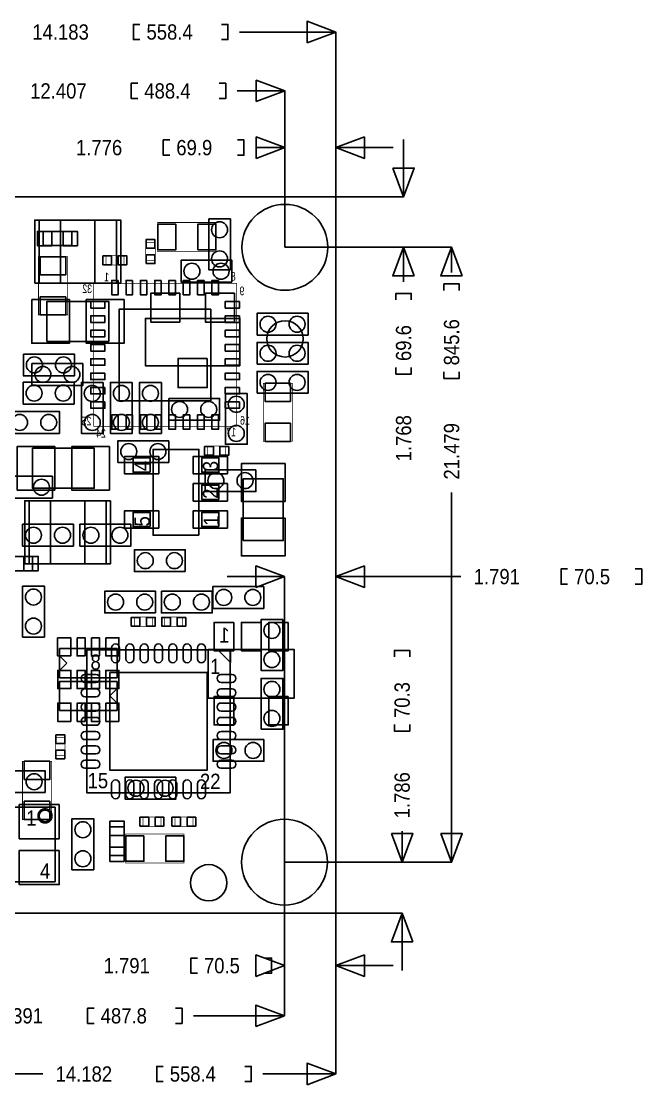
# Model space of a CAD drawing. Extents: x -5.8 to 60.7, y -6.1 to 33.5.
# Drawn here: x 39.05 to 60.72, y -5.99 to 31.16 of the extents above; entities that cross this region are included whole.
import ezdxf

# ---------------------------------------------------------------- set-up
doc = ezdxf.new("R2010")
doc.units = 0
for name, color, linetype in [('BG_DIMENSION', 1, 'CONTINUOUS'), ('BG_OUTLINE', 2, 'CONTINUOUS'), ('PG_ASSEMBLY_BOTTOM', 3, 'CONTINUOUS'), ('PG_ASSEMBLY_TOP', 4, 'CONTINUOUS'), ('PIN_BOTTOM', 6, 'CONTINUOUS'), ('PIN_TOP', 5, 'CONTINUOUS')]:
    doc.layers.add(name, color=color, linetype=linetype)

msp = doc.modelspace()

# ---------------------------------------------------------------- linework, layer by layer
at = {"layer": 'BG_DIMENSION'}
for points in [[(43.1927, 30.5181), (42.9641, 30.5181), (42.9641, 31.0515), (43.1927, 31.0515)], [(46.0375, 30.5181), (46.2661, 30.5181), (46.2661, 31.0515), (46.0375, 31.0515)], [(46.66615, 30.7848), (50.031904, 30.7848)], [(50.031904, 25.031954), (50.031904, 30.7848)], [(43.1165, 28.4607), (42.8879, 28.4607), (42.8879, 28.9941), (43.1165, 28.9941)], [(45.9613, 28.4607), (46.1899, 28.4607), (46.1899, 28.9941), (45.9613, 28.9941)], [(46.58995, 28.7274), (48.255428, 28.7274)], [(48.255428, 23.264368), (48.255428, 28.7274)], [(44.2341, 26.4795), (44.0055, 26.4795), (44.0055, 27.0129), (44.2341, 27.0129)], [(46.5963, 26.4795), (46.8249, 26.4795), (46.8249, 27.0129), (46.5963, 27.0129)], [(52.4002, 27.03195), (52.4002, 25.031954)], [(47.22495, 26.7462), (48.255428, 26.7462)], [(48.255428, 23.264368), (48.255428, 26.7462)], [(52.0319, 26.7462), (50.031904, 26.7462)], [(50.031904, 25.031954), (50.031904, 26.7462)], [(50.031904, 25.031954), (52.4002, 25.031954)], [(48.255428, 23.264368), (52.4002, 23.264368)], [(48.255428, 23.264368), (54.0766, 23.264368)], [(52.4002, 22.05355), (52.4002, 23.264368)], [(54.0766, 22.38375), (54.0766, 23.264368)], [(54.3433, 21.7551), (54.3433, 21.9837), (53.8099, 21.9837), (53.8099, 21.7551)], [(52.6669, 21.4249), (52.6669, 21.6535), (52.1335, 21.6535), (52.1335, 21.4249)], [(52.6669, 19.0627), (52.6669, 18.8341), (52.1335, 18.8341), (52.1335, 19.0627)], [(54.3433, 18.9103), (54.3433, 18.6817), (53.8099, 18.6817), (53.8099, 18.9103)], [(54.0766, 14.70025), (54.0766, 1.78562)], [(58.1279, 11.4935), (57.8993, 11.4935), (57.8993, 12.0269), (58.1279, 12.0269)], [(60.4901, 11.4935), (60.7187, 11.4935), (60.7187, 12.0269), (60.4901, 12.0269)], [(46.2407, 11.7602), (48.240696, 11.7602)], [(48.240696, 1.78562), (48.240696, 11.7602)], [(54.40045, 11.7602), (50.031904, 11.7602)], [(50.031904, 0), (50.031904, 11.7602)], [(52.6161, 8.9535), (52.6161, 9.1821), (52.0827, 9.1821), (52.0827, 8.9535)], [(52.6161, 6.5913), (52.6161, 6.3627), (52.0827, 6.3627), (52.0827, 6.5913)], [(52.3494, 2.86385), (52.3494, 1.78562)], [(48.240696, 1.78562), (48.240696, -1.8288)], [(48.240696, 1.78562), (48.240696, -3.5814)], [(48.240696, 1.78562), (52.3494, 1.78562)], [(48.240696, 1.78562), (54.0766, 1.78562)], [(50.031904, 0), (50.031904, -1.8288)], [(50.031904, 0), (50.031904, -5.6134)], [(50.031904, 0), (52.3494, 0)], [(52.3494, -1.999996), (52.3494, 0)], [(45.1993, -2.0955), (44.9707, -2.0955), (44.9707, -1.5621), (45.1993, -1.5621)], [(47.5615, -2.0955), (47.7901, -2.0955), (47.7901, -1.5621), (47.5615, -1.5621)], [(48.19015, -1.8288), (48.240696, -1.8288)], [(52.0319, -1.8288), (50.031904, -1.8288)], [(41.5925, -3.8481), (41.3639, -3.8481), (41.3639, -3.3147), (41.5925, -3.3147)], [(44.4373, -3.8481), (44.6659, -3.8481), (44.6659, -3.3147), (44.4373, -3.3147)], [(45.06595, -3.5814), (48.240696, -3.5814)], [(44.0055, -5.8801), (43.7769, -5.8801), (43.7769, -5.3467), (44.0055, -5.3467)], [(46.8503, -5.8801), (47.0789, -5.8801), (47.0789, -5.3467), (46.8503, -5.3467)], [(39.79545, -5.6134), (35.84956, -5.6134)], [(47.47895, -5.6134), (50.031904, -5.6134)]]:
    msp.add_lwpolyline(points, dxfattribs=at)
for points in [[(49.031906, 30.409896), (50.031904, 30.7848), (49.031906, 31.159704)], [(47.25543, 28.352496), (48.255428, 28.7274), (47.25543, 29.102304)], [(47.25543, 26.371296), (48.255428, 26.7462), (47.25543, 27.121104)], [(51.031902, 27.121104), (50.031904, 26.7462), (51.031902, 26.371296)], [(52.025296, 26.031952), (52.4002, 25.031954), (52.775104, 26.031952)], [(52.775104, 22.26437), (52.4002, 23.264368), (52.025296, 22.26437)], [(54.451504, 22.26437), (54.0766, 23.264368), (53.701696, 22.26437)], [(47.240698, 11.385296), (48.240696, 11.7602), (47.240698, 12.135104)], [(51.031902, 12.135104), (50.031904, 11.7602), (51.031902, 11.385296)], [(51.974496, 2.785618), (52.3494, 1.78562), (52.724304, 2.785618)], [(53.701696, 2.785618), (54.0766, 1.78562), (54.451504, 2.785618)], [(52.724304, -0.999998), (52.3494, 0), (51.974496, -0.999998)], [(47.240698, -2.203704), (48.240696, -1.8288), (47.240698, -1.453896)], [(51.031902, -1.453896), (50.031904, -1.8288), (51.031902, -2.203704)], [(47.240698, -3.956304), (48.240696, -3.5814), (47.240698, -3.206496)], [(49.031906, -5.988304), (50.031904, -5.6134), (49.031906, -5.238496)]]:
    msp.add_lwpolyline(points, close=True, dxfattribs=at)
at = {"layer": 'BG_OUTLINE'}
msp.add_lwpolyline([(0, 0), (0, 25.031954), (50.031904, 25.031954), (50.031904, 0)], close=True, dxfattribs=at)
at = {"layer": 'PG_ASSEMBLY_BOTTOM'}
for points in [[(45.593, 24.257), (45.593, 22.479), (46.355, 22.479), (46.355, 24.257)], [(40.809926, 23.821136), (39.809674, 23.821136), (39.809674, 23.321264), (40.809926, 23.321264)], [(47.28464, 20.196556), (49.06264, 20.196556), (49.06264, 20.958556), (47.28464, 20.958556)], [(47.28464, 19.180556), (49.06264, 19.180556), (49.06264, 19.942556), (47.28464, 19.942556)], [(41.1988, 19.2024), (39.4208, 19.2024), (39.4208, 18.4404), (41.1988, 18.4404)], [(47.28464, 18.164556), (49.06264, 18.164556), (49.06264, 18.926556), (47.28464, 18.926556)], [(44.198794, 16.508984), (42.420794, 16.508984), (42.420794, 15.746984), (44.198794, 15.746984)], [(40.134794, 15.264384), (38.356794, 15.264384), (38.356794, 14.502384), (40.134794, 14.502384)], [(47.244, 15.494), (45.466, 15.494), (45.466, 14.732), (47.244, 14.732)], [(40.8686, 13.589), (39.0906, 13.589), (39.0906, 12.827), (40.8686, 12.827)], [(41.0972, 12.827), (42.8752, 12.827), (42.8752, 13.589), (41.0972, 13.589)], [(39.44112, 12.46632), (38.440868, 12.46632), (38.440868, 11.966448), (39.44112, 11.966448)], [(47.51578, 11.413998), (45.73778, 11.413998), (45.73778, 10.651998), (47.51578, 10.651998)], [(40.386, 8.2296), (42.3926, 8.2296), (42.3926, 9.2456), (40.386, 9.2456)], [(45.581062, 7.517638), (48.578262, 7.517638), (48.578262, 9.219438), (45.581062, 9.219438)], [(42.3926, 8.1026), (40.386, 8.1026), (40.386, 7.0866), (42.3926, 7.0866)], [(47.5234, 6.0706), (45.7454, 6.0706), (45.7454, 5.3086), (47.5234, 5.3086)], [(44.45, 4.7498), (42.672, 4.7498), (42.672, 3.9878), (44.45, 3.9878)], [(42.142664, 3.014726), (42.142664, 2.014474), (42.642536, 2.014474), (42.642536, 3.014726)]]:
    msp.add_lwpolyline(points, close=True, dxfattribs=at)
at = {"layer": 'PG_ASSEMBLY_BOTTOM', "const_width": 0.0254}
for points in [[(43.7261, 22.79904), (43.7261, 23.42896), (43.3959, 23.42896), (43.3959, 22.79904)], [(40.6654, 20.9042), (40.6654, 22.9362), (39.6494, 22.9362), (39.6494, 20.9042)], [(42.634154, 22.973284), (42.004234, 22.973284), (42.004234, 22.643084), (42.634154, 22.643084)], [(45.55744, 15.9893), (46.18736, 15.9893), (46.18736, 16.3195), (45.55744, 16.3195)], [(39.0906, 5.3086), (39.0906, 3.2766), (40.1066, 3.2766), (40.1066, 5.3086)]]:
    msp.add_lwpolyline(points, close=True, dxfattribs=at)
for points in [[(46.571916, 22.006306), (41.571672, 22.006306)], [(41.571672, 22.006306), (41.571672, 17.006062)], [(46.571916, 17.006062), (46.571916, 22.006306)], [(41.571672, 17.006062), (46.571916, 17.006062)]]:
    msp.add_lwpolyline(points, dxfattribs=at)
at = {"layer": 'PG_ASSEMBLY_BOTTOM'}
for points in [[(40.63492, 8.7376), (40.38092, 8.9916)], [(40.63492, 8.7376), (40.38092, 8.4836)], [(42.14368, 7.5946), (42.39768, 7.8486)], [(42.14368, 7.5946), (42.39768, 7.3406)]]:
    msp.add_lwpolyline(points, dxfattribs=at)
at = {"layer": 'PG_ASSEMBLY_TOP'}
for points in [[(39.67099, 22.013926), (42.37101, 22.013926), (42.37101, 24.21382), (39.67099, 24.21382)], [(46.4058, 22.0472), (44.6278, 22.0472), (44.6278, 22.8092), (46.4058, 22.8092)], [(42.103294, 19.976084), (39.944294, 19.976084), (39.944294, 21.373084), (42.103294, 21.373084)], [(46.6852, 19.1262), (43.3832, 19.1262), (43.3832, 20.7772), (46.6852, 20.7772)], [(39.12362, 19.535902), (40.90162, 19.535902), (40.90162, 18.773902), (39.12362, 18.773902)], [(39.115238, 18.550128), (40.893238, 18.550128), (40.893238, 17.788128), (39.115238, 17.788128)], [(41.91, 18.542), (41.91, 16.764), (41.148, 16.764), (41.148, 18.542)], [(42.926, 18.542), (42.926, 16.764), (42.164, 16.764), (42.164, 18.542)], [(43.942, 18.542), (43.942, 16.764), (43.18, 16.764), (43.18, 18.542)], [(44.196, 17.9832), (45.974, 17.9832), (45.974, 17.2212), (44.196, 17.2212)], [(46.9392, 18.161), (46.9392, 16.383), (46.1772, 16.383), (46.1772, 18.161)], [(40.386, 16.764), (38.608, 16.764), (38.608, 17.526), (40.386, 17.526)], [(39.436294, 16.242284), (41.595294, 16.242284), (41.595294, 14.845284), (39.436294, 14.845284)], [(45.252894, 13.20546), (43.652694, 13.20546), (43.652694, 16.205708), (45.252894, 16.205708)], [(43.552872, 15.405608), (42.95267, 15.405608), (42.95267, 15.90548), (43.552872, 15.90548)], [(45.952918, 15.405608), (45.352716, 15.405608), (45.352716, 15.90548), (45.952918, 15.90548)], [(45.952918, 14.455648), (45.352716, 14.455648), (45.352716, 14.95552), (45.952918, 14.95552)], [(46.7995, 13.0175), (46.7995, 15.1765), (48.1965, 15.1765), (48.1965, 13.0175)], [(42.018204, 14.408658), (39.318184, 14.408658), (39.318184, 12.208764), (42.018204, 12.208764)], [(43.552872, 13.505688), (42.95267, 13.505688), (42.95267, 14.00556), (43.552872, 14.00556)], [(45.952918, 13.505688), (45.352716, 13.505688), (45.352716, 14.00556), (45.952918, 14.00556)], [(44.77766, 11.936984), (42.99966, 11.936984), (42.99966, 12.698984), (44.77766, 12.698984)], [(39.093394, 9.650984), (39.093394, 11.428984), (39.855394, 11.428984), (39.855394, 9.650984)], [(43.7388, 10.4902), (41.9608, 10.4902), (41.9608, 11.2522), (43.7388, 11.2522)], [(43.942, 11.2522), (45.72, 11.2522), (45.72, 10.4902), (43.942, 10.4902)], [(48.1838, 10.2616), (48.1838, 8.4836), (47.4218, 8.4836), (47.4218, 10.2616)], [(41.340278, 9.205722), (41.340278, 4.205478), (46.340522, 4.205478), (46.340522, 9.205722)], [(45.8978, 9.2202), (46.355, 9.2202), (46.355, 8.763)], [(47.4218, 6.4262), (47.4218, 8.2042), (48.1838, 8.2042), (48.1838, 6.4262)], [(39.878, 4.2164), (38.1, 4.2164), (38.1, 4.9784), (39.878, 4.9784)], [(40.226488, 3.702304), (40.226488, 1.10236), (36.92652, 1.10236), (36.92652, 3.702304)], [(40.8178, 1.524), (40.8178, 3.302), (41.5798, 3.302), (41.5798, 1.524)]]:
    msp.add_lwpolyline(points, close=True, dxfattribs=at)
at = {"layer": 'PG_ASSEMBLY_TOP', "const_width": 0.0254}
for points in [[(45.847, 23.114), (43.815, 23.114), (43.815, 24.13), (45.847, 24.13)], [(48.514, 18.5166), (48.514, 16.4846), (47.498, 16.4846), (47.498, 18.5166)], [(42.99204, 10.3505), (43.62196, 10.3505), (43.62196, 10.0203), (42.99204, 10.0203)], [(44.68876, 10.0203), (44.05884, 10.0203), (44.05884, 10.3505), (44.68876, 10.3505)], [(40.5765, 6.13156), (40.5765, 5.50164), (40.2463, 5.50164), (40.2463, 6.13156)], [(43.29684, 3.3655), (43.92676, 3.3655), (43.92676, 3.0353), (43.29684, 3.0353)], [(45.04436, 3.0353), (44.41444, 3.0353), (44.41444, 3.3655), (45.04436, 3.3655)], [(42.6974, 2.7686), (44.7294, 2.7686), (44.7294, 1.7526), (42.6974, 1.7526)]]:
    msp.add_lwpolyline(points, close=True, dxfattribs=at)
at = {"layer": 'PG_ASSEMBLY_TOP', "const_width": 0.100076}
msp.add_lwpolyline([(40.099996, 3.402584, 1), (39.652878, 3.402374, 1)], format="xyb", close=True, dxfattribs=at)
at = {"layer": 'PIN_BOTTOM'}
for points in [[(39.609649, 23.321137), (40.109775, 23.321137), (40.109775, 23.821263), (39.609649, 23.821263)], [(40.509825, 23.321137), (41.009951, 23.321137), (41.009951, 23.821263), (40.509825, 23.821263)], [(43.4086, 23.228554), (43.7134, 23.228554), (43.7134, 23.533354), (43.4086, 23.533354)], [(40.6019, 22.9362), (39.7129, 22.9362), (39.7129, 22.3012), (40.6019, 22.3012)], [(42.20464, 22.655784), (42.20464, 22.960584), (41.89984, 22.960584), (41.89984, 22.655784)], [(42.738548, 22.655784), (42.738548, 22.960584), (42.433748, 22.960584), (42.433748, 22.655784)], [(43.4086, 22.694646), (43.7134, 22.694646), (43.7134, 22.999446), (43.4086, 22.999446)], [(42.436796, 22.106255), (42.206672, 22.106255), (42.206672, 21.606129), (42.436796, 21.606129)], [(42.936922, 22.106255), (42.706798, 22.106255), (42.706798, 21.606129), (42.936922, 21.606129)], [(43.436794, 22.106255), (43.20667, 22.106255), (43.20667, 21.606129), (43.436794, 21.606129)], [(43.93692, 22.106255), (43.706796, 22.106255), (43.706796, 21.606129), (43.93692, 21.606129)], [(44.436792, 22.106255), (44.206668, 22.106255), (44.206668, 21.606129), (44.436792, 21.606129)], [(44.936918, 22.106255), (44.706794, 22.106255), (44.706794, 21.606129), (44.936918, 21.606129)], [(45.43679, 22.106255), (45.206666, 22.106255), (45.206666, 21.606129), (45.43679, 21.606129)], [(45.936916, 22.106255), (45.706792, 22.106255), (45.706792, 21.606129), (45.936916, 21.606129)], [(40.6019, 21.5392), (39.7129, 21.5392), (39.7129, 20.9042), (40.6019, 20.9042)], [(41.971849, 21.371306), (41.471723, 21.371306), (41.471723, 21.141182), (41.971849, 21.141182)], [(46.671865, 21.371306), (46.171739, 21.371306), (46.171739, 21.141182), (46.671865, 21.141182)], [(41.971849, 20.87118), (41.471723, 20.87118), (41.471723, 20.641056), (41.971849, 20.641056)], [(45.67174, 21.10613), (42.471848, 21.10613), (42.471848, 17.906238), (45.67174, 17.906238)], [(46.671865, 20.87118), (46.171739, 20.87118), (46.171739, 20.641056), (46.671865, 20.641056)], [(41.971849, 20.371308), (41.471723, 20.371308), (41.471723, 20.141184), (41.971849, 20.141184)], [(46.671865, 20.371308), (46.171739, 20.371308), (46.171739, 20.141184), (46.671865, 20.141184)], [(41.971849, 19.871182), (41.471723, 19.871182), (41.471723, 19.641058), (41.971849, 19.641058)], [(46.671865, 19.871182), (46.171739, 19.871182), (46.171739, 19.641058), (46.671865, 19.641058)], [(41.971849, 19.37131), (41.471723, 19.37131), (41.471723, 19.141186), (41.971849, 19.141186)], [(46.671865, 19.37131), (46.171739, 19.37131), (46.171739, 19.141186), (46.671865, 19.141186)], [(41.971849, 18.871184), (41.471723, 18.871184), (41.471723, 18.64106), (41.971849, 18.64106)], [(46.671865, 18.871184), (46.171739, 18.871184), (46.171739, 18.64106), (46.671865, 18.64106)], [(41.971849, 18.371312), (41.471723, 18.371312), (41.471723, 18.141188), (41.971849, 18.141188)], [(46.671865, 18.371312), (46.171739, 18.371312), (46.171739, 18.141188), (46.671865, 18.141188)], [(41.971849, 17.871186), (41.471723, 17.871186), (41.471723, 17.641062), (41.971849, 17.641062)], [(46.671865, 17.871186), (46.171739, 17.871186), (46.171739, 17.641062), (46.671865, 17.641062)], [(42.436796, 17.406239), (42.206672, 17.406239), (42.206672, 16.906113), (42.436796, 16.906113)], [(42.936922, 17.406239), (42.706798, 17.406239), (42.706798, 16.906113), (42.936922, 16.906113)], [(43.436794, 17.406239), (43.20667, 17.406239), (43.20667, 16.906113), (43.436794, 16.906113)], [(43.93692, 17.406239), (43.706796, 17.406239), (43.706796, 16.906113), (43.93692, 16.906113)], [(44.436792, 17.406239), (44.206668, 17.406239), (44.206668, 16.906113), (44.436792, 16.906113)], [(44.936918, 17.406239), (44.706794, 17.406239), (44.706794, 16.906113), (44.936918, 16.906113)], [(45.43679, 17.406239), (45.206666, 17.406239), (45.206666, 16.906113), (45.43679, 16.906113)], [(45.936916, 17.406239), (45.706792, 17.406239), (45.706792, 16.906113), (45.936916, 16.906113)], [(45.453046, 16.3068), (45.453046, 16.002), (45.757846, 16.002), (45.757846, 16.3068)], [(45.986954, 16.3068), (45.986954, 16.002), (46.291754, 16.002), (46.291754, 16.3068)], [(39.141019, 11.966321), (39.641145, 11.966321), (39.641145, 12.466447), (39.141019, 12.466447)], [(46.470062, 10.159238), (45.784262, 10.159238), (45.784262, 9.168638), (46.470062, 9.168638)], [(47.422562, 10.159238), (46.736762, 10.159238), (46.736762, 9.168638), (47.422562, 9.168638)], [(48.375062, 10.159238), (47.689262, 10.159238), (47.689262, 9.168638), (48.375062, 9.168638)], [(40.31869, 9.6266), (40.31869, 8.9916), (40.77589, 8.9916), (40.77589, 9.6266)], [(40.999156, 9.6266), (40.999156, 8.9916), (41.278556, 8.9916), (41.278556, 9.6266)], [(41.499282, 9.6266), (41.499282, 8.9916), (41.778682, 8.9916), (41.778682, 9.6266)], [(41.999408, 9.6266), (41.999408, 8.9916), (42.456608, 8.9916), (42.456608, 9.6266)], [(40.77843, 7.8486), (40.77843, 8.4836), (40.32123, 8.4836), (40.32123, 7.8486)], [(40.321992, 8.4836), (40.321992, 7.8486), (40.779192, 7.8486), (40.779192, 8.4836)], [(41.278556, 7.8486), (41.278556, 8.4836), (40.999156, 8.4836), (40.999156, 7.8486)], [(40.999918, 8.4836), (40.999918, 7.8486), (41.279318, 7.8486), (41.279318, 8.4836)], [(41.778682, 7.8486), (41.778682, 8.4836), (41.499282, 8.4836), (41.499282, 7.8486)], [(41.500044, 8.4836), (41.500044, 7.8486), (41.779444, 7.8486), (41.779444, 8.4836)], [(42.456608, 7.8486), (42.456608, 8.4836), (41.999408, 8.4836), (41.999408, 7.8486)], [(42.00017, 8.4836), (42.00017, 7.8486), (42.45737, 7.8486), (42.45737, 8.4836)], [(46.470062, 7.568438), (45.784262, 7.568438), (45.784262, 6.577838), (46.470062, 6.577838)], [(48.375062, 7.568438), (47.689262, 7.568438), (47.689262, 6.577838), (48.375062, 6.577838)], [(40.779192, 6.7056), (40.779192, 7.3406), (40.321992, 7.3406), (40.321992, 6.7056)], [(41.279318, 6.7056), (41.279318, 7.3406), (40.999918, 7.3406), (40.999918, 6.7056)], [(41.779444, 6.7056), (41.779444, 7.3406), (41.500044, 7.3406), (41.500044, 6.7056)], [(42.45991, 6.7056), (42.45991, 7.3406), (42.00271, 7.3406), (42.00271, 6.7056)], [(39.1541, 4.6736), (40.0431, 4.6736), (40.0431, 5.3086), (39.1541, 5.3086)], [(39.1541, 3.2766), (40.0431, 3.2766), (40.0431, 3.9116), (39.1541, 3.9116)], [(42.64279, 2.714498), (42.64279, 3.214624), (42.142664, 3.214624), (42.142664, 2.714498)], [(42.64279, 1.814322), (42.64279, 2.314448), (42.142664, 2.314448), (42.142664, 1.814322)]]:
    msp.add_lwpolyline(points, close=True, dxfattribs=at)
for centre, radius in [((48.255428, 23.264368), 1.499997), ((45.974, 23.876), 0.2794), ((45.974, 22.86), 0.2794), ((47.66564, 20.577556), 0.2794), ((48.68164, 20.577556), 0.2794), ((47.66564, 19.561556), 0.2794), ((48.68164, 19.561556), 0.2794), ((39.8018, 18.8214), 0.2794), ((40.8178, 18.8214), 0.2794), ((47.66564, 18.545556), 0.2794), ((48.68164, 18.545556), 0.2794), ((42.801794, 16.127984), 0.2794), ((43.817794, 16.127984), 0.2794), ((45.847, 15.113), 0.2794), ((46.863, 15.113), 0.2794), ((39.753794, 14.883384), 0.2794), ((39.4716, 13.208), 0.2794), ((40.4876, 13.208), 0.2794), ((41.4782, 13.208), 0.2794), ((42.4942, 13.208), 0.2794), ((46.11878, 11.032998), 0.2794), ((47.13478, 11.032998), 0.2794), ((46.1264, 5.6896), 0.2794), ((47.1424, 5.6896), 0.2794), ((43.053, 4.3688), 0.2794), ((44.069, 4.3688), 0.2794), ((48.240696, 1.78562), 1.499997), ((45.593, 1.0668), 0.635)]:
    msp.add_circle(centre, radius, dxfattribs=at)
at = {"layer": 'PIN_TOP'}
for points in [[(39.520876, 22.013926), (39.520876, 24.21382), (40.420798, 24.21382), (40.420798, 22.013926)], [(41.620948, 22.013926), (41.620948, 24.21382), (42.52087, 24.21382), (42.52087, 22.013926)], [(43.815, 23.1775), (43.815, 24.0665), (44.45, 24.0665), (44.45, 23.1775)], [(45.212, 23.1775), (45.212, 24.0665), (45.847, 24.0665), (45.847, 23.1775)], [(44.5897, 21.6662), (44.5897, 20.6502), (43.5737, 20.6502), (43.5737, 21.6662)], [(46.4947, 21.6662), (46.4947, 20.6502), (45.4787, 20.6502), (45.4787, 21.6662)], [(39.410894, 21.436584), (40.731694, 21.436584), (40.731694, 19.912584), (39.410894, 19.912584)], [(41.315894, 21.436584), (42.636694, 21.436584), (42.636694, 19.912584), (41.315894, 19.912584)], [(45.5422, 19.3802), (45.5422, 18.3642), (44.5262, 18.3642), (44.5262, 19.3802)], [(48.4505, 17.8816), (47.5615, 17.8816), (47.5615, 18.5166), (48.4505, 18.5166)], [(48.4505, 16.4846), (47.5615, 16.4846), (47.5615, 17.1196), (48.4505, 17.1196)], [(40.223694, 14.781784), (38.902894, 14.781784), (38.902894, 16.305784), (40.223694, 16.305784)], [(42.128694, 14.781784), (40.807894, 14.781784), (40.807894, 16.305784), (42.128694, 16.305784)], [(43.849798, 15.350744), (42.655998, 15.350744), (42.655998, 15.960344), (43.849798, 15.960344)], [(46.24959, 15.350744), (45.05579, 15.350744), (45.05579, 15.960344), (46.24959, 15.960344)], [(48.26, 15.7099), (48.26, 14.3891), (46.736, 14.3891), (46.736, 15.7099)], [(46.24959, 14.400784), (45.05579, 14.400784), (45.05579, 15.010384), (46.24959, 15.010384)], [(40.068119, 14.408531), (40.068119, 12.208637), (39.168197, 12.208637), (39.168197, 14.408531)], [(42.168191, 14.408531), (42.168191, 12.208637), (41.268269, 12.208637), (41.268269, 14.408531)], [(43.849798, 13.450824), (42.655998, 13.450824), (42.655998, 14.060424), (43.849798, 14.060424)], [(46.24959, 13.450824), (45.05579, 13.450824), (45.05579, 14.060424), (46.24959, 14.060424)], [(48.26, 13.8049), (48.26, 12.4841), (46.736, 12.4841), (46.736, 13.8049)], [(42.887646, 10.033), (42.887646, 10.3378), (43.192446, 10.3378), (43.192446, 10.033)], [(43.421554, 10.033), (43.421554, 10.3378), (43.726354, 10.3378), (43.726354, 10.033)], [(44.259246, 10.3378), (44.259246, 10.033), (43.954446, 10.033), (43.954446, 10.3378)], [(44.793154, 10.3378), (44.793154, 10.033), (44.488354, 10.033), (44.488354, 10.3378)], [(42.1386, 8.4074), (45.5422, 8.4074), (45.5422, 5.0038), (42.1386, 5.0038)], [(40.259, 6.235954), (40.5638, 6.235954), (40.5638, 5.931154), (40.259, 5.931154)], [(40.259, 5.702046), (40.5638, 5.702046), (40.5638, 5.397246), (40.259, 5.397246)], [(40.375078, 3.799586), (40.375078, 2.605786), (38.978078, 2.605786), (38.978078, 3.799586)], [(43.192446, 3.048), (43.192446, 3.3528), (43.497246, 3.3528), (43.497246, 3.048)], [(43.726354, 3.048), (43.726354, 3.3528), (44.031154, 3.3528), (44.031154, 3.048)], [(44.614846, 3.3528), (44.614846, 3.048), (44.310046, 3.048), (44.310046, 3.3528)], [(45.148754, 3.3528), (45.148754, 3.048), (44.843954, 3.048), (44.843954, 3.3528)], [(43.3324, 2.7051), (43.3324, 1.8161), (42.6974, 1.8161), (42.6974, 2.7051)], [(44.7294, 2.7051), (44.7294, 1.8161), (44.0944, 1.8161), (44.0944, 2.7051)], [(40.375078, 2.199386), (40.375078, 1.005586), (38.978078, 1.005586), (38.978078, 2.199386)]]:
    msp.add_lwpolyline(points, close=True, dxfattribs=at)
for points in [[(42.200576, 8.89), (42.200576, 9.271, -1), (42.479976, 9.271), (42.479976, 8.89, -1)], [(42.700702, 8.89), (42.700702, 9.271, -1), (42.980102, 9.271), (42.980102, 8.89, -1)], [(43.200574, 8.89), (43.200574, 9.271, -1), (43.479974, 9.271), (43.479974, 8.89, -1)], [(43.7007, 8.89), (43.7007, 9.271, -1), (43.9801, 9.271), (43.9801, 8.89, -1)], [(44.200826, 8.89), (44.200826, 9.271, -1), (44.480226, 9.271), (44.480226, 8.89, -1)], [(44.700698, 8.89), (44.700698, 9.271, -1), (44.980098, 9.271), (44.980098, 8.89, -1)], [(45.200824, 8.89), (45.200824, 9.271, -1), (45.480224, 9.271), (45.480224, 8.89, -1)], [(41.656, 8.066024), (41.275, 8.066024, -1), (41.275, 8.345424), (41.656, 8.345424, -1)], [(46.4058, 8.066024), (46.0248, 8.066024, -1), (46.0248, 8.345424), (46.4058, 8.345424, -1)], [(41.656, 7.565898), (41.275, 7.565898, -1), (41.275, 7.845298), (41.656, 7.845298, -1)], [(46.4058, 7.565898), (46.0248, 7.565898, -1), (46.0248, 7.845298), (46.4058, 7.845298, -1)], [(41.656, 7.066026), (41.275, 7.066026, -1), (41.275, 7.345426), (41.656, 7.345426, -1)], [(46.4058, 7.066026), (46.0248, 7.066026, -1), (46.0248, 7.345426), (46.4058, 7.345426, -1)], [(41.656, 6.5659), (41.275, 6.5659, -1), (41.275, 6.8453), (41.656, 6.8453, -1)], [(46.4058, 6.5659), (46.0248, 6.5659, -1), (46.0248, 6.8453), (46.4058, 6.8453, -1)], [(41.656, 6.065774), (41.275, 6.065774, -1), (41.275, 6.345174), (41.656, 6.345174, -1)], [(46.4058, 6.065774), (46.0248, 6.065774, -1), (46.0248, 6.345174), (46.4058, 6.345174, -1)], [(41.656, 5.565902), (41.275, 5.565902, -1), (41.275, 5.845302), (41.656, 5.845302, -1)], [(46.4058, 5.565902), (46.0248, 5.565902, -1), (46.0248, 5.845302), (46.4058, 5.845302, -1)], [(41.656, 5.065776), (41.275, 5.065776, -1), (41.275, 5.345176), (41.656, 5.345176, -1)], [(46.4058, 5.065776), (46.0248, 5.065776, -1), (46.0248, 5.345176), (46.4058, 5.345176, -1)], [(42.200576, 4.1402), (42.200576, 4.5212, -1), (42.479976, 4.5212), (42.479976, 4.1402, -1)], [(42.700702, 4.1402), (42.700702, 4.5212, -1), (42.980102, 4.5212), (42.980102, 4.1402, -1)], [(43.200574, 4.1402), (43.200574, 4.5212, -1), (43.479974, 4.5212), (43.479974, 4.1402, -1)], [(43.7007, 4.1402), (43.7007, 4.5212, -1), (43.9801, 4.5212), (43.9801, 4.1402, -1)], [(44.200826, 4.1402), (44.200826, 4.5212, -1), (44.480226, 4.5212), (44.480226, 4.1402, -1)], [(44.700698, 4.1402), (44.700698, 4.5212, -1), (44.980098, 4.5212), (44.980098, 4.1402, -1)], [(45.200824, 4.1402), (45.200824, 4.5212, -1), (45.480224, 4.5212), (45.480224, 4.1402, -1)]]:
    msp.add_lwpolyline(points, format="xyb", close=True, dxfattribs=at)
for centre, radius in [((48.255428, 23.264368), 1.499997), ((45.0088, 22.4282), 0.2794), ((46.0248, 22.4282), 0.2794), ((48.26, 20.066), 0.635), ((39.50462, 19.154902), 0.2794), ((40.52062, 19.154902), 0.2794), ((39.496238, 18.169128), 0.2794), ((40.512238, 18.169128), 0.2794), ((41.529, 18.161), 0.2794), ((42.545, 18.161), 0.2794), ((43.561, 18.161), 0.2794), ((44.577, 17.6022), 0.2794), ((45.593, 17.6022), 0.2794), ((46.5582, 17.78), 0.2794), ((38.989, 17.145), 0.2794), ((40.005, 17.145), 0.2794), ((41.529, 17.145), 0.2794), ((42.545, 17.145), 0.2794), ((43.561, 17.145), 0.2794), ((46.5582, 16.764), 0.2794), ((43.38066, 12.317984), 0.2794), ((44.39666, 12.317984), 0.2794), ((39.474394, 11.047984), 0.2794), ((42.3418, 10.8712), 0.2794), ((43.3578, 10.8712), 0.2794), ((44.323, 10.8712), 0.2794), ((45.339, 10.8712), 0.2794), ((39.474394, 10.031984), 0.2794), ((47.8028, 9.8806), 0.2794), ((47.8028, 8.8646), 0.2794), ((47.8028, 7.8232), 0.2794), ((47.8028, 6.8072), 0.2794), ((39.497, 4.5974), 0.2794), ((41.1988, 2.921), 0.2794), ((48.240696, 1.78562), 1.499997), ((41.1988, 1.905), 0.2794)]:
    msp.add_circle(centre, radius, dxfattribs=at)

# ---------------------------------------------------------------- texts
at = {"layer": 'BG_DIMENSION', "width": 0.904762}
for s, p in [('14.183', (39.4335, 30.5181)), ('558.4', (43.4213, 30.5181)), ('12.407', (39.3573, 28.4607)), ('488.4', (43.3451, 28.4607)), ('1.776', (40.9575, 26.4795)), ('69.9', (44.4627, 26.4795)), ('1.791', (54.8513, 11.4935)), ('70.5', (58.3565, 11.4935)), ('1.791', (41.9227, -2.0955)), ('70.5', (45.4279, -2.0955)), ('12.391', (37.8333, -3.8481)), ('487.8', (41.8211, -3.8481)), ('14.182', (40.2463, -5.8801)), ('558.4', (44.2341, -5.8801))]:
    msp.add_text(s, height=0.5334, dxfattribs=at).set_placement(p)
for s, p in [('69.6', (52.6669, 19.2913)), ('845.6', (54.3433, 19.1389)), ('1.768', (52.6669, 15.7861)), ('21.479', (54.3433, 15.1511)), ('70.3', (52.6161, 6.8199)), ('1.786', (52.6161, 3.3147))]:
    msp.add_text(s, height=0.5334, rotation=90, dxfattribs=at).set_placement(p)
at = {"layer": 'PG_ASSEMBLY_BOTTOM', "text_generation_flag": 2}
for s, height, width, p in [('1', 0.3048, 0.75, (42.115994, 22.071584)), ('8', 0.3048, 0.75, (46.535594, 22.096984)), ('32', 0.3048, 0.75, (41.519094, 21.665184)), ('9', 0.3048, 0.75, (46.840394, 21.588984)), ('25', 0.3048, 0.75, (41.493694, 17.042384)), ('16', 0.3048, 0.75, (47.030894, 17.067784)), ('24', 0.3048, 0.75, (42.001694, 16.610584)), ('17', 0.3048, 0.75, (46.548294, 16.661384)), ('1', 0.5334, 0.904762, (46.3296, 9.4488))]:
    msp.add_text(s, height=height, dxfattribs=dict(at, width=width)).set_placement(p)
at = {"layer": 'PG_ASSEMBLY_TOP', "width": 0.904762}
for s, p in [('4', (43.5356, 15.4432)), ('3', (45.9232, 15.4432)), ('2', (45.9232, 14.478)), ('5', (43.5356, 13.5128)), ('1', (45.9486, 13.5382))]:
    msp.add_text(s, height=0.5334, rotation=90, dxfattribs=at).set_placement(p)
for s, p in [('8', (41.4655, 8.509)), ('1', (45.6438, 8.3566)), ('15', (41.3639, 4.3688)), ('22', (45.2882, 4.3434)), ('1', (39.2176, 3.0607)), ('4', (39.7002, 1.2065))]:
    msp.add_text(s, height=0.5334, dxfattribs=at).set_placement(p)

doc.saveas('drawing.dxf')
